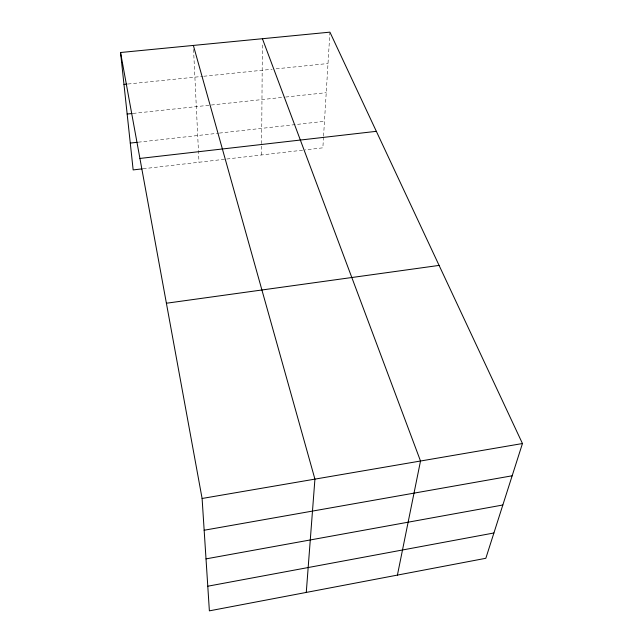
<?xml version="1.0" encoding="UTF-8"?>
<svg xmlns="http://www.w3.org/2000/svg" width="643" height="643" viewBox="0 0 643 643"><rect width="100%" height="100%" fill="white"/><g stroke="black" fill="none" stroke-linecap="round" stroke-linejoin="round"><path stroke-width="0.48" stroke-dasharray="3.21 2.41" d="M261.556 154.963L262.384 42.655M323.517 137.031L322.858 147.826L305.063 149.899M323.574 136.051L329.867 33.131M143.132 168.755L225.806 159.126M226.802 159.014L304.075 150.02M138.213 142.191L218.395 133.205M219.384 133.093L324.474 121.326M133.085 113.409L284.704 97.141M285.693 97.037L326.226 92.688M127.973 84.016L202.81 76.348M203.799 76.244L272.158 69.243M276.144 68.833L328.01 63.52M193.551 49.39L198.992 162.253"/><path stroke-width="0.96" d="M306.269 592.428L314.925 479.123L193.366 45.428M397.414 575.099L420.514 461.015L262.416 38.717M522.454 443.533L485.835 558.285L209.377 610.85L202.103 498.478L120.546 52.509L329.923 32.15L522.454 443.533L202.103 498.478M207.785 586.215L493.912 532.983M206.009 558.88L502.834 505.004M204.153 530.234L512.158 475.788M166.4 303.239L439.089 265.406M142.135 168.868L133.157 169.913L120.546 52.509M139.925 158.443L376.34 131.333M130.28 143.076L137.216 142.304M127.161 114.044L132.096 113.514M123.978 84.426L126.976 84.12"/></g></svg>
